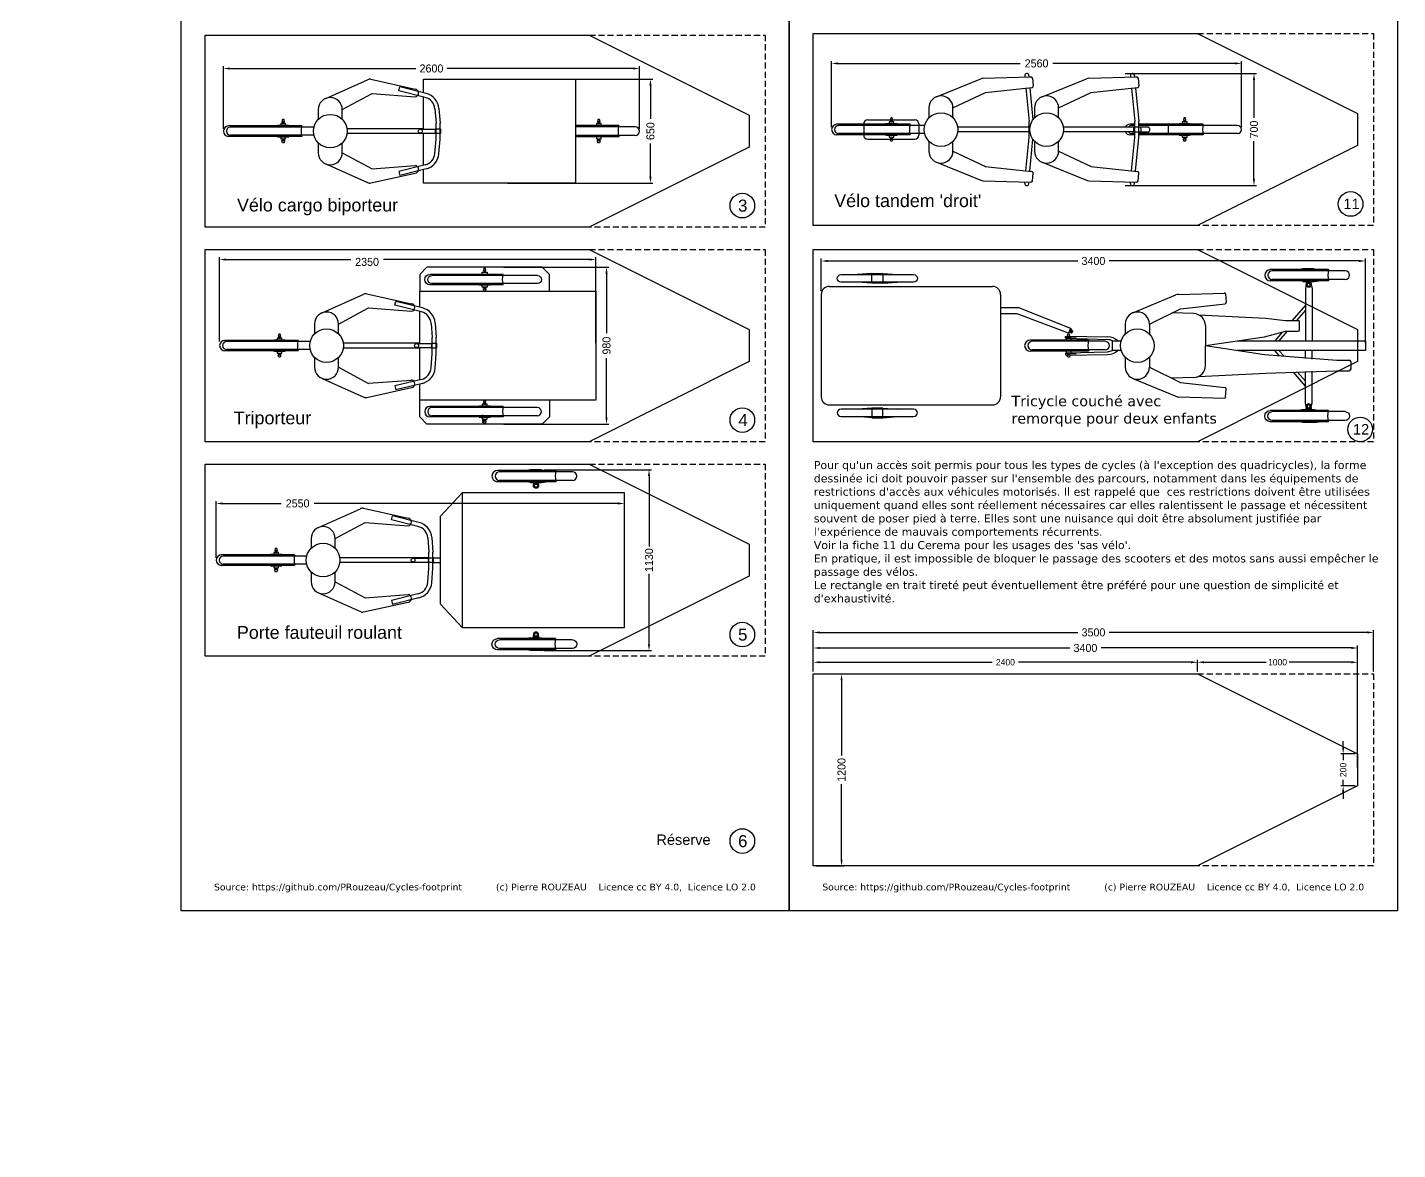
# Model space of a CAD drawing. Extents: x -960 to 7600, y -1493 to 12166.
# Drawn here: x -960 to 7600, y -1493 to 5518 of the extents above; entities that cross this region are included whole.
import ezdxf

# ---------------------------------------------------------------- set-up
doc = ezdxf.new("R2010")
doc.units = 0
doc.linetypes.add('DASHED', pattern=[19.05, 12.7, -6.35])
doc.layers.get('0').update_dxf_attribs({"linetype": 'CONTINUOUS'})
doc.layers.get('DEFPOINTS').update_dxf_attribs({"linetype": 'CONTINUOUS'})
doc.layers.add('COTES', color=1, linetype='CONTINUOUS')
doc.layers.add('TEXTE_FRANÇAIS', color=7, linetype='CONTINUOUS')
doc.dimstyles.new('ISO-25', dxfattribs={"dimtxt": 2.5, "dimasz": 2.5, "dimexe": 1.25, "dimexo": 0.625, "dimtad": 1, "dimtxsty": 'STANDARD', "dimcen": 2.5, "dimazin": 3, "dimtfac": 1, "dimtmove": 0, "dimatfit": 3})

# ---------------------------------------------------------------- blocks, each defined once
blk = doc.blocks.new('*D16')
at = {"layer": 'COTES', "color": 0}
for p, q in [((2017.2, 4020.1), (2673.2, 4020.1)), ((2658.2, 3980.1), (2658.2, 3607.5)), ((2658.2, 3079.9), (2658.2, 3452.5)), ((2017.2, 3039.9), (2673.2, 3039.9))]:
    blk.add_line(p, q, dxfattribs=at)
for points in [[(2664.9, 3980.1), (2651.6, 3980.1), (2658.2, 4020.1)], [(2651.6, 3079.9), (2664.9, 3079.9), (2658.2, 3039.9)]]:
    blk.add_solid(points, dxfattribs=at)
at = {"layer": 'DEFPOINTS', "color": 0}
for p in [(2002.2, 4020.1), (2658.2, 4020.1), (2002.2, 3039.9)]:
    blk.add_point(p, dxfattribs=at)
at = {"layer": 'COTES', "color": 0, "insert": (2658.2, 3530), "char_height": 50, "attachment_point": 5, "rotation": 90}
blk.add_mtext('980', dxfattribs=at)
blk = doc.blocks.new('*D19')
at = {"layer": 'COTES', "color": 0}
for p, q in [((264.6, 4885), (264.6, 5276.3)), ((304.6, 5261.3), (1466.2, 5261.3)), ((2824.6, 5261.3), (1662.9, 5261.3)), ((2864.6, 4885), (2864.6, 5276.3))]:
    blk.add_line(p, q, dxfattribs=at)
for points in [[(304.6, 5267.9), (304.6, 5254.6), (264.6, 5261.3)], [(2824.6, 5254.6), (2824.6, 5267.9), (2864.6, 5261.3)]]:
    blk.add_solid(points, dxfattribs=at)
at = {"layer": 'DEFPOINTS', "color": 0}
for p in [(2864.6, 5261.3), (264.6, 4870), (2864.6, 4870)]:
    blk.add_point(p, dxfattribs=at)
at = {"layer": 'COTES', "color": 0, "insert": (1564.6, 5261.3), "char_height": 50, "attachment_point": 5}
blk.add_mtext('2600', dxfattribs=at)
blk = doc.blocks.new('*D20')
at = {"layer": 'COTES', "color": 0}
for p, q in [((2040.4, 5195), (2947.6, 5195)), ((2932.6, 5155), (2932.6, 4947.5)), ((2932.6, 4585), (2932.6, 4792.5)), ((2040.4, 4545), (2947.6, 4545))]:
    blk.add_line(p, q, dxfattribs=at)
for points in [[(2939.3, 5155), (2925.9, 5155), (2932.6, 5195)], [(2925.9, 4585), (2939.3, 4585), (2932.6, 4545)]]:
    blk.add_solid(points, dxfattribs=at)
at = {"layer": 'DEFPOINTS', "color": 0}
for p in [(2025.4, 5195), (2932.6, 5195), (2025.4, 4545)]:
    blk.add_point(p, dxfattribs=at)
at = {"layer": 'COTES', "color": 0, "insert": (2932.6, 4870), "char_height": 50, "attachment_point": 5, "rotation": 90}
blk.add_mtext('650', dxfattribs=at)
blk = doc.blocks.new('ENCOMBREMENT')
blk.add_lwpolyline([(0, 1200), (0, 1200), (2400, 1200), (3400, 700), (3400, 500), (2400, 0), (0, 0), (0, 0)], close=True)
at = {"linetype": 'DASHED', "ltscale": 3}
blk.add_lwpolyline([(0, 0), (0, 1200), (3500, 1200), (3500, 0)], close=True, dxfattribs=at)
blk = doc.blocks.new('*D28')
at = {"layer": 'COTES', "color": 0}
for p, q in [((4000, 3869.9), (4000, 4073.8)), ((4040, 4058.8), (5601.6, 4058.8)), ((7359.8, 4058.8), (5798.2, 4058.8)), ((7399.8, 3545), (7399.8, 4073.8))]:
    blk.add_line(p, q, dxfattribs=at)
for points in [[(4040, 4065.5), (4040, 4052.2), (4000, 4058.8)], [(7359.8, 4052.2), (7359.8, 4065.5), (7399.8, 4058.8)]]:
    blk.add_solid(points, dxfattribs=at)
at = {"layer": 'DEFPOINTS', "color": 0}
for p in [(7399.8, 4058.8), (4000, 3854.9), (7399.8, 3530)]:
    blk.add_point(p, dxfattribs=at)
at = {"layer": 'COTES', "color": 0, "insert": (5699.9, 4058.8), "char_height": 50, "attachment_point": 5}
blk.add_mtext('3400', dxfattribs=at)
blk = doc.blocks.new('ROUE_REMORQUE_500X50')
for p, q in [((-459.5, -3103.4), (-912.5, -3103.4)), ((-912.5, -3150.4), (-459.5, -3150.4)), ((-721, -3096.9), (-812.1, -3103.4)), ((-721, -3156.9), (-812.1, -3150.4)), ((-651, -3096.9), (-559.9, -3103.4)), ((-651, -3156.9), (-559.9, -3150.4))]:
    blk.add_line(p, q)
blk.add_lwpolyline([(-721, -3096.9), (-721, -3156.9), (-651, -3156.9), (-651, -3096.9)], close=True)
for centre, start, end in [((-912.5, -3126.9), 90, 270), ((-459.5, -3126.9), 270, 90)]:
    blk.add_arc(centre, 23.5, start, end)
blk = doc.blocks.new('REMORQUE_ENFANTS')
for p, q in [((-1150, 370), (-130, 370)), ((-1200, 320), (-1200, -320)), ((-80, 320), (-80, -320)), ((346.3, 90), (373.7, 90)), ((360, 104.2), (360, 75.8)), ((-1150, -370), (-130, -370))]:
    blk.add_line(p, q)
blk.add_lwpolyline([(-80, 239.1), (32.2, 239.1), (356.2, 109.3), (344.7, 77.1), (22.6, 199.1), (-80, 199.1)])
blk.add_circle((360, 90), 10)
for centre, start, end in [((-1150, 320), 90, 180), ((-130, 320), 0, 90), ((-1150, -320), 180, 270), ((-130, -320), 270, 0)]:
    blk.add_arc(centre, 50, start, end)
at = {"xscale": -1, "rotation": 180}
blk.add_blockref('ROUE_REMORQUE_500X50', (-164, -2706.9), dxfattribs=at)
blk.add_blockref('ROUE_REMORQUE_500X50', (-164, 2706.9))
blk = doc.blocks.new('*D34')
at = {"layer": 'COTES', "color": 0}
for p, q in [((3950, 1494.4), (3950, 1566.9)), ((3990, 1551.9), (5068.3, 1551.9)), ((6310, 1551.9), (5231.7, 1551.9)), ((6350, 1494.4), (6350, 1566.9))]:
    blk.add_line(p, q, dxfattribs=at)
for points in [[(3990, 1558.5), (3990, 1545.2), (3950, 1551.9)], [(6310, 1545.2), (6310, 1558.5), (6350, 1551.9)]]:
    blk.add_solid(points, dxfattribs=at)
at = {"layer": 'DEFPOINTS', "color": 0}
for p in [(6350, 1551.9), (3950, 1479.4), (6350, 1479.4)]:
    blk.add_point(p, dxfattribs=at)
at = {"layer": 'COTES', "color": 0, "insert": (5150, 1551.9), "char_height": 40, "attachment_point": 5}
blk.add_mtext('2400', dxfattribs=at)
blk = doc.blocks.new('*D35')
at = {"layer": 'COTES', "color": 0}
for p, q in [((3965, 1479.4), (4141.4, 1479.4)), ((4126.4, 1439.4), (4126.4, 969.4)), ((4126.4, 319.4), (4126.4, 789.4)), ((3965, 279.4), (4141.4, 279.4))]:
    blk.add_line(p, q, dxfattribs=at)
for points in [[(4133, 1439.4), (4119.7, 1439.4), (4126.4, 1479.4)], [(4119.7, 319.4), (4133, 319.4), (4126.4, 279.4)]]:
    blk.add_solid(points, dxfattribs=at)
at = {"layer": 'DEFPOINTS', "color": 0}
for p in [(3950, 1479.4), (4126.4, 1479.4), (3950, 279.4)]:
    blk.add_point(p, dxfattribs=at)
at = {"layer": 'COTES', "color": 0, "insert": (4126.4, 879.4), "char_height": 50, "attachment_point": 5, "rotation": 90}
blk.add_mtext('1200', dxfattribs=at)
blk = doc.blocks.new('*D36')
at = {"layer": 'COTES', "color": 0}
for p, q in [((6350, 1494.4), (6350, 1566.9)), ((6390, 1551.9), (6778.3, 1551.9)), ((7310, 1551.9), (6921.7, 1551.9)), ((7350, 894.4), (7350, 1566.9))]:
    blk.add_line(p, q, dxfattribs=at)
for points in [[(6390, 1558.5), (6390, 1545.2), (6350, 1551.9)], [(7310, 1545.2), (7310, 1558.5), (7350, 1551.9)]]:
    blk.add_solid(points, dxfattribs=at)
at = {"layer": 'DEFPOINTS', "color": 0}
for p in [(7350, 1551.9), (6350, 1479.4), (7350, 879.4)]:
    blk.add_point(p, dxfattribs=at)
at = {"layer": 'COTES', "color": 0, "insert": (6850, 1551.9), "char_height": 40, "attachment_point": 5}
blk.add_mtext('1000', dxfattribs=at)
blk = doc.blocks.new('*D37')
at = {"layer": 'COTES', "color": 0}
for p, q in [((7259.9, 1019.4), (7259.9, 1059.4)), ((7335, 979.4), (7244.9, 979.4)), ((7259.9, 979.4), (7259.9, 941.1)), ((7335, 779.4), (7244.9, 779.4)), ((7259.9, 779.4), (7259.9, 817.7)), ((7259.9, 739.4), (7259.9, 699.4))]:
    blk.add_line(p, q, dxfattribs=at)
for points in [[(7253.2, 1019.4), (7266.5, 1019.4), (7259.9, 979.4)], [(7266.5, 739.4), (7253.2, 739.4), (7259.9, 779.4)]]:
    blk.add_solid(points, dxfattribs=at)
at = {"layer": 'DEFPOINTS', "color": 0}
for p in [(7259.9, 979.4), (7350, 979.4), (7350, 779.4)]:
    blk.add_point(p, dxfattribs=at)
at = {"layer": 'COTES', "color": 0, "insert": (7259.9, 879.4), "char_height": 40, "attachment_point": 5, "rotation": 90}
blk.add_mtext('200', dxfattribs=at)
blk = doc.blocks.new('*D38')
at = {"layer": 'COTES', "color": 0}
for p, q in [((241.4, 3555), (241.4, 4082.9)), ((281.4, 4067.9), (1059.8, 4067.9)), ((2551.4, 4067.9), (1264.8, 4067.9)), ((2591.4, 3545), (2591.4, 4082.9))]:
    blk.add_line(p, q, dxfattribs=at)
for points in [[(281.4, 4074.6), (281.4, 4061.2), (241.4, 4067.9)], [(2551.4, 4061.2), (2551.4, 4074.6), (2591.4, 4067.9)]]:
    blk.add_solid(points, dxfattribs=at)
at = {"layer": 'DEFPOINTS', "color": 0}
for p in [(2591.4, 4067.9), (241.4, 3540), (2591.4, 3530)]:
    blk.add_point(p, dxfattribs=at)
at = {"layer": 'COTES', "color": 0, "insert": (1162.3, 4052.9), "char_height": 50, "attachment_point": 5}
blk.add_mtext('2350', dxfattribs=at)
blk = doc.blocks.new('*D46')
at = {"layer": 'COTES', "color": 0}
for p, q in [((220, 2205), (220, 2559)), ((260, 2544), (625.9, 2544)), ((2730, 2544), (830.9, 2544)), ((2770, 2186.1), (2770, 2559))]:
    blk.add_line(p, q, dxfattribs=at)
for points in [[(260, 2550.6), (260, 2537.3), (220, 2544)], [(2730, 2537.3), (2730, 2550.6), (2770, 2544)]]:
    blk.add_solid(points, dxfattribs=at)
at = {"layer": 'DEFPOINTS', "color": 0}
for p in [(2770, 2544), (220, 2190), (2770, 2171.1)]:
    blk.add_point(p, dxfattribs=at)
at = {"layer": 'COTES', "color": 0, "insert": (728.4, 2544), "char_height": 50, "attachment_point": 5}
blk.add_mtext('2550', dxfattribs=at)
blk = doc.blocks.new('ROUE_500X55')
for p, q in [((124.5, 33.3), (-240, 33.3)), ((228.1, 25.2), (-228.1, 25.2)), ((124.5, -36.7), (-240, -36.7)), ((228.1, -28.6), (-228.1, -28.6))]:
    blk.add_line(p, q)
for points in [[(15, 33.3), (15, 45.8), (-15, 45.8), (-15, 33.3)], [(-8, 55.8), (8, 55.8), (5, 70.8), (-5, 70.8), (-8, 55.8)], [(-15, -36.7), (-15, -49.2), (15, -49.2), (15, -36.7)], [(-8, -59.2), (8, -59.2), (5, -74.2), (-5, -74.2), (-8, -59.2)]]:
    blk.add_lwpolyline(points)
for points in [[(-5, 55.8), (-5, 45.8), (5, 45.8), (5, 55.8)], [(-5, -59.2), (-5, -49.2), (5, -49.2), (5, -59.2)]]:
    blk.add_lwpolyline(points, close=True)
for centre, radius, start, end in [((-240, -1.7), 35, 90, 270), ((-228.1, -1.7), 26.9, 90, 270), ((268.8, -1.7), 148.5, 166.36632, 193.63368), ((228.1, -1.7), 26.9, 270, 90)]:
    blk.add_arc(centre, radius, start, end)
blk = doc.blocks.new('ROUE_500X55_PIVOT')
for p, q in [((1899.5, 6107.5), (1535, 6107.5)), ((2003.1, 6100), (1546.9, 6100)), ((1740, 6112.5), (1712.6, 6107.5)), ((1810, 6112.5), (1837.4, 6107.5)), ((1899.5, 6037.5), (1535, 6037.5)), ((2003.1, 6045), (1546.9, 6045)), ((1740, 6032.5), (1712.6, 6037.5)), ((1810, 6032.5), (1837.4, 6037.5))]:
    blk.add_line(p, q)
for points in [[(1810, 6107.5), (1810, 6112.5), (1740, 6112.5), (1740, 6107.5)], [(1810, 6107.5), (1810, 6112.5), (1740, 6112.5), (1740, 6107.5)], [(1790, 6107.5), (1760, 6107.5)], [(1790, 6107.5), (1790, 6107.5)], [(1740, 6037.5), (1810, 6037.5)], [(1740, 6037.5), (1740, 6032.5), (1810, 6032.5), (1810, 6037.5)], [(1740, 6037.5), (1740, 6037.5)], [(1760, 6032.5), (1760, 6018.1)], [(1790, 6018.1), (1790, 6032.5)]]:
    blk.add_lwpolyline(points)
for radius in [16, 10]:
    blk.add_circle((1775, 6012.5), radius)
for centre, radius, start, end in [((1535, 6072.5), 35, 90, 270), ((1546.9, 6072.5), 27.5, 90, 270), ((2043.8, 6072.5), 148.5, 166.36632, 193.63368), ((2003.1, 6072.5), 27.5, 270, 90)]:
    blk.add_arc(centre, radius, start, end)
blk = doc.blocks.new('HOMME_COUCHE_2')
for p, q in [((-23.1, 204.5), (245.5, 316.5)), ((261.7, 320), (547.5, 328.8)), ((274.1, 230.5), (553.2, 262)), ((556.8, 321.4), (560.7, 272.5)), ((80, 135), (274.5, 230.6)), ((357.8, 200), (220.1, 203.9)), ((386.5, 193.1), (807.8, 171.5)), ((807.8, 171.5), (928.2, 156.9)), ((-70, 135), (-70, 73.5)), ((80, 135), (80, 73.5)), ((430, 125), (430, 0)), ((800.2, 55.2), (930.3, 89.8)), ((928.2, 156.9), (1008.9, 156.9)), ((930.3, 89.8), (1008.8, 90)), ((1017.8, 99), (1017.8, 148.1)), ((430, 0), (800.2, 55.2)), ((430, -125), (430, 0)), ((430, 0), (800.2, -55.2)), ((-70, -73.5), (-70, -135)), ((80, -73.5), (80, -135)), ((800.2, -55.2), (1250.3, -89.8)), ((80, -135), (274.5, -230.6)), ((807.8, -171.5), (1248.2, -156.9)), ((1248.2, -156.9), (1328.9, -156.9)), ((1250.3, -89.8), (1328.8, -90)), ((1337.8, -99), (1337.8, -148.1)), ((-23.1, -204.5), (245.5, -316.5)), ((357.8, -200), (220.1, -203.9)), ((274.1, -230.5), (553.2, -262)), ((386.5, -193.1), (807.8, -171.5)), ((261.7, -320), (547.5, -328.8)), ((556.8, -321.4), (560.7, -272.5))]:
    blk.add_line(p, q)
blk.add_circle((5, 0), 105)
for centre, radius, start, end in [((262.8, 275), 45, 91.46914, 112.63406), ((547.9, 319.8), 9, 10.02459, 92.49594), ((551.8, 270.9), 9, 278.40498, 10.06527), ((5, 135), 75, 0, 180), ((355, 125), 75, 0.01384, 87.84946), ((1008.8, 147.9), 9, 0, 90), ((1008.8, 99), 9, 270, 0), ((5, -135), 75, 180, 0), ((355, -125), 75, 272.15054, 359.98616), ((1328.8, -99), 9, 0, 90), ((1328.8, -147.9), 9, 270, 0), ((262.8, -275), 45, 247.36594, 268.53086), ((547.9, -319.8), 9, 267.50406, 349.97541), ((551.8, -270.9), 9, 349.93473, 81.59502)]:
    blk.add_arc(centre, radius, start, end)
blk = doc.blocks.new('TRICYCLE__TADPOLE_')
for p, q in [((1754, 253.4), (1671.4, 156.9)), ((1754, 222.6), (1697.7, 156.9)), ((1640.3, 89.9), (1589.1, 30)), ((255, 57.5), (323.2, 57.5)), ((255, 47.5), (255, 57.5)), ((255, 47.5), (323.2, 47.5)), ((262.4, 58.5), (518.3, 55.6)), ((263.2, 46), (517.9, 37.7)), ((1609.3, 84.4), (1562.7, 30)), ((255, -47.5), (323.2, -47.5)), ((255, -47.5), (255, -57.5)), ((255, -57.5), (323.2, -57.5)), ((262.4, -58.5), (518.3, -55.6)), ((263.2, -46), (517.9, -37.7)), ((1590.3, -62.2), (1562.7, -30)), ((1618.5, -64.4), (1589.1, -30)), ((1754, -253.4), (1679, -165.8)), ((1754, -222.6), (1704.6, -164.9))]:
    blk.add_line(p, q)
for points in [[(1759, 380), (1754, 360), (1754, 30)], [(1791, 380), (1796, 360), (1796, 30)], [(603.6, -30), (549.2, -30), (549.2, 30), (603.6, 30)], [(1330.4, 30), (2130, 30), (2130, -30), (1330.4, -30)], [(1754, -80.6), (1754, -30)], [(1796, -83.8), (1796, -30)], [(1759, -380), (1754, -360), (1754, -160.8)], [(1791, -380), (1796, -360), (1796, -159.4)]]:
    blk.add_lwpolyline(points)
for centre, radius, start, end in [((513.8, -48), 85.7, 65.45702, 87.52929), ((513.9, -47.7), 103.4, 48.69239, 87.55101), ((513.8, 48), 85.7, 272.47071, 294.54298), ((513.9, 47.7), 103.4, 272.44899, 311.30761)]:
    blk.add_arc(centre, radius, start, end)
for name, p in [('ROUE_500X55_PIVOT', (0, -5632.5)), ('HOMME_COUCHE_2', (699.3, 0)), ('ROUE_500X55', (275, 1.7))]:
    blk.add_blockref(name, p)
at = {"xscale": -1, "rotation": 180}
blk.add_blockref('ROUE_500X55_PIVOT', (0, 5632.5), dxfattribs=at)
blk = doc.blocks.new('*D61')
at = {"layer": 'COTES', "color": 0}
for p, q in [((3950, 1494.4), (3950, 1656.1)), ((3990, 1641.1), (5551.7, 1641.1)), ((7310, 1641.1), (5748.3, 1641.1)), ((7350, 994.4), (7350, 1656.1))]:
    blk.add_line(p, q, dxfattribs=at)
for points in [[(3990, 1647.8), (3990, 1634.4), (3950, 1641.1)], [(7310, 1634.4), (7310, 1647.8), (7350, 1641.1)]]:
    blk.add_solid(points, dxfattribs=at)
at = {"layer": 'DEFPOINTS', "color": 0}
for p in [(7350, 1641.1), (3950, 1479.4), (7350, 979.4)]:
    blk.add_point(p, dxfattribs=at)
at = {"layer": 'COTES', "color": 0, "insert": (5650, 1641.1), "char_height": 50, "attachment_point": 5}
blk.add_mtext('3400', dxfattribs=at)
blk = doc.blocks.new('*D62')
at = {"layer": 'COTES', "color": 0}
for p, q in [((4064.6, 4895), (4064.6, 5307.9)), ((6624.8, 4895), (6624.8, 5307.9)), ((4104.6, 5292.9), (5242.2, 5292.9)), ((6584.8, 5292.9), (5447.2, 5292.9))]:
    blk.add_line(p, q, dxfattribs=at)
for points in [[(4104.6, 5299.6), (4104.6, 5286.3), (4064.6, 5292.9)], [(6584.8, 5286.3), (6584.8, 5299.6), (6624.8, 5292.9)]]:
    blk.add_solid(points, dxfattribs=at)
at = {"layer": 'DEFPOINTS', "color": 0}
for p in [(6624.8, 5292.9), (4064.6, 4880), (6624.8, 4880)]:
    blk.add_point(p, dxfattribs=at)
at = {"layer": 'COTES', "color": 0, "insert": (5344.7, 5292.9), "char_height": 50, "attachment_point": 5}
blk.add_mtext('2560', dxfattribs=at)
blk = doc.blocks.new('*D63')
at = {"layer": 'COTES', "color": 0}
for p, q in [((5897.4, 5230), (6717.9, 5230)), ((6702.9, 5190), (6702.9, 4953.3)), ((6702.9, 4570), (6702.9, 4806.7)), ((5897.4, 4530), (6717.9, 4530))]:
    blk.add_line(p, q, dxfattribs=at)
for points in [[(6709.5, 5190), (6696.2, 5190), (6702.9, 5230)], [(6696.2, 4570), (6709.5, 4570), (6702.9, 4530)]]:
    blk.add_solid(points, dxfattribs=at)
at = {"layer": 'DEFPOINTS', "color": 0}
for p in [(5882.4, 5230), (6702.9, 5230), (5882.4, 4530)]:
    blk.add_point(p, dxfattribs=at)
at = {"layer": 'COTES', "color": 0, "insert": (6702.9, 4880), "char_height": 50, "attachment_point": 5, "rotation": 90}
blk.add_mtext('700', dxfattribs=at)
blk = doc.blocks.new('*D65')
at = {"layer": 'COTES', "color": 0}
for p, q in [((3950, 1594.4), (3950, 1753.2)), ((3990, 1738.2), (5601.7, 1738.2)), ((7410, 1738.2), (5798.3, 1738.2)), ((7450, 1494.4), (7450, 1753.2))]:
    blk.add_line(p, q, dxfattribs=at)
for points in [[(3990, 1744.9), (3990, 1731.6), (3950, 1738.2)], [(7410, 1731.6), (7410, 1744.9), (7450, 1738.2)]]:
    blk.add_solid(points, dxfattribs=at)
at = {"layer": 'DEFPOINTS', "color": 0}
for p in [(7450, 1738.2), (3950, 1579.4), (7450, 1479.4)]:
    blk.add_point(p, dxfattribs=at)
at = {"layer": 'COTES', "color": 0, "insert": (5700, 1738.2), "char_height": 50, "attachment_point": 5}
blk.add_mtext('3500', dxfattribs=at)
blk = doc.blocks.new('PORTE-BAGAGE')
for p, q in [((-345.3, 35), (-345.3, -35)), ((-320.3, 60), (-25, 60)), ((0, 35), (0, -35)), ((-320.3, -60), (-25, -60))]:
    blk.add_line(p, q)
for centre, start, end in [((-320.3, 35), 90, 180), ((-25, 35), 0, 90), ((-320.3, -35), 180, 270), ((-25, -35), 270, 0)]:
    blk.add_arc(centre, 25, start, end)
blk = doc.blocks.new('HOMME_DESSUS')
for p, q in [((76.9, 204.5), (353.5, 316.5)), ((369.7, 320), (667.5, 328.8)), ((382.1, 230.5), (673.2, 262)), ((676.8, 321.4), (680.7, 272.5)), ((180, 135), (382.5, 230.6)), ((30, 135), (30, 73.5)), ((180, 73.5), (180, 135)), ((30, -73.5), (30, -135)), ((180, -135), (180, -73.5)), ((180, -135), (382.5, -230.6)), ((76.9, -204.5), (353.5, -316.5)), ((382.1, -230.5), (673.2, -262)), ((369.7, -320), (667.5, -328.8)), ((676.8, -321.4), (680.7, -272.5))]:
    blk.add_line(p, q)
blk.add_circle((105, 0), 105)
for centre, radius, start, end in [((370.8, 275), 45, 91.46914, 112.63406), ((667.9, 319.8), 9, 10.02459, 92.49594), ((671.8, 270.9), 9, 278.40498, 10.06527), ((105, 135), 75, 0, 180), ((105, -135), 75, 180, 0), ((370.8, -275), 45, 247.36594, 268.53086), ((667.9, -319.8), 9, 267.50406, 349.97541), ((671.8, -270.9), 9, 349.93473, 81.59502)]:
    blk.add_arc(centre, radius, start, end)
blk = doc.blocks.new('TANDEM_DROIT')
for p, q in [((1206.5, 336.4), (1207.3, 327.7)), ((1213.8, 258), (1233.3, 50)), ((1231.4, 338.6), (1232.4, 328.5)), ((1238.7, 260.7), (1257.3, 61.1)), ((1866.5, 336.4), (1867.3, 327.7)), ((1873.8, 258), (1893.3, 50)), ((1891.4, 338.6), (1892.4, 328.5)), ((1898.7, 260.7), (1918.4, 50)), ((489.6, 32.6), (32.6, 32.6)), ((580.7, 25), (43.6, 25)), ((1238.8, 15), (786.6, 15)), ((1233.3, -50), (1233.3, 50)), ((1887.2, 15), (1446.6, 15)), ((1893.3, 32.6), (1863.7, 32.6)), ((1893.3, 25), (1874.8, 25)), ((1893.3, -50), (1893.3, 50)), ((1918.4, -50), (1918.4, 50)), ((2320.8, 32.6), (1918.4, 32.6)), ((2535.2, 25), (1918.4, 25)), ((2105, -25), (2105, 25)), ((489.6, -32.6), (32.6, -32.6)), ((580.7, -25), (43.6, -25)), ((1238.8, -15), (786.6, -15)), ((1213.8, -258), (1233.3, -50)), ((1238.7, -260.7), (1257.3, -61.1)), ((1887.2, -15), (1446.6, -15)), ((1893.3, -32.6), (1863.7, -32.6)), ((1873.8, -258), (1893.3, -50)), ((1893.3, -25), (1874.8, -25)), ((1898.7, -260.7), (1918.4, -50)), ((2535.2, -25), (1918.4, -25)), ((2320.8, -32.6), (1918.4, -32.6)), ((1206.5, -336.4), (1207.3, -327.7)), ((1231.4, -338.6), (1232.4, -328.5)), ((1866.5, -336.4), (1867.3, -327.7)), ((1891.4, -338.6), (1892.4, -328.5))]:
    blk.add_line(p, q)
for points in [[(408.8, 32.6), (408.8, 35), (338.8, 35), (338.8, 32.6)], [(388.8, 35), (388.8, 47.5), (358.8, 47.5), (358.8, 35)], [(365.8, 57.5), (381.8, 57.5), (378.8, 72.5), (368.8, 72.5), (365.8, 57.5)], [(1978.4, -17), (1887.2, -17), (1887.2, 17), (1978.4, 17)], [(2240, 32.6), (2240, 35), (2170, 35), (2170, 32.6)], [(2220, 35), (2220, 47.5), (2190, 47.5), (2190, 35)], [(2197, 57.5), (2213, 57.5), (2210, 72.5), (2200, 72.5), (2197, 57.5)], [(338.8, -32.6), (338.8, -35), (408.8, -35), (408.8, -32.6)], [(358.8, -35), (358.8, -47.5), (388.8, -47.5), (388.8, -35)], [(365.8, -57.5), (381.8, -57.5), (378.8, -72.5), (368.8, -72.5), (365.8, -57.5)], [(2170, -32.6), (2170, -35), (2240, -35), (2240, -32.6)], [(2190, -35), (2190, -47.5), (2220, -47.5), (2220, -35)], [(2197, -57.5), (2213, -57.5), (2210, -72.5), (2200, -72.5), (2197, -57.5)]]:
    blk.add_lwpolyline(points)
for points in [[(368.8, 57.5), (368.8, 47.5), (378.8, 47.5), (378.8, 57.5)], [(2200, 57.5), (2200, 47.5), (2210, 47.5), (2210, 57.5)], [(368.8, -57.5), (368.8, -47.5), (378.8, -47.5), (378.8, -57.5)], [(2200, -57.5), (2200, -47.5), (2210, -47.5), (2210, -57.5)]]:
    blk.add_lwpolyline(points, close=True)
for centre, radius, start, end in [((1219, 337.5), 12.5, 5, 185), ((1879, 337.5), 12.5, 5, 185), ((32.6, 0), 32.6, 90, 270), ((43.6, 0), 25, 90, 270), ((623.9, 0), 138.1, 166.36632, 193.63368), ((1863.7, 0), 32.6, 90, 152.56679), ((1874.8, 0), 25, 90, 143.1301), ((1913.3, 0), 20.4, 303.59917, 56.40083), ((1967.1, 0), 20.4, 303.59917, 56.40083), ((2455, 0), 138.1, 166.36632, 193.63368), ((2535.2, 0), 25, 270, 90), ((1863.7, 0), 32.6, 207.43321, 270), ((1874.8, 0), 25, 216.8699, 270), ((1219, -337.5), 12.5, 175, 355), ((1879, -337.5), 12.5, 175, 355)]:
    blk.add_arc(centre, radius, start, end)
for name, p in [('HOMME_DESSUS', (577.7, 0)), ('HOMME_DESSUS', (1237.7, 0)), ('PORTE-BAGAGE', (545.3, 0))]:
    blk.add_blockref(name, p)
blk = doc.blocks.new('GUIDON_PORTEUR')
for p, q in [((-214.7, 251.9), (-208.6, 276.6)), ((-43.6, 235.7), (-208.6, 276.6)), ((-49.7, 210.9), (-214.7, 251.9)), ((11, 138.9), (18.3, 50)), ((36.3, 141.5), (43.4, 50)), ((-80, 12.5), (15.6, 12.5)), ((18.3, -50), (18.3, 50)), ((43.4, -50), (43.4, 50)), ((-80, -12.5), (15.6, -12.5)), ((11, -138.9), (18.3, -50)), ((36.3, -141.5), (43.4, -50)), ((-49.7, -210.9), (-214.7, -251.9)), ((-214.7, -251.9), (-208.6, -276.6)), ((-43.6, -235.7), (-208.6, -276.6))]:
    blk.add_line(p, q)
blk.add_lwpolyline([(15.6, -15), (15.6, 15), (45.6, 15), (45.6, -15)], close=True)
blk.add_circle((-80, 0), 12.5)
for centre, radius, start, end in [((-68.8, 133.2), 80, 3.91137, 76.13419), ((-68.8, 133.2), 105.5, 4.50409, 76.13419), ((-68.8, -133.2), 80, 283.86581, 356.08863), ((-68.8, -133.2), 105.5, 283.86581, 355.49591)]:
    blk.add_arc(centre, radius, start, end)
blk = doc.blocks.new('HOMME_DPORTEUR_VUE_DESSUS')
for p, q in [((639.6, 1404.5), (901.2, 1521.5)), ((920.2, 1523.7), (1198.9, 1462.1)), ((742.7, 1335), (930.2, 1435.6)), ((929.8, 1435.5), (1198.3, 1414.7)), ((592.7, 1335), (592.7, 1273.5)), ((742.7, 1273.5), (742.7, 1335)), ((592.7, 1126.5), (592.7, 1065)), ((742.7, 1065), (742.7, 1126.5)), ((742.7, 1065), (930.2, 964.4)), ((639.6, 995.5), (901.2, 878.5)), ((929.8, 964.5), (1198.3, 985.3)), ((920.2, 876.3), (1198.9, 937.9))]:
    blk.add_line(p, q)
blk.add_circle((667.7, 1200), 105)
for centre, radius, start, end in [((913.8, 1495.1), 29.3, 77.35718, 115.48956), ((1195.9, 1438.4), 23.9, 275.81077, 84.04951), ((667.7, 1335), 75, 0, 180), ((667.7, 1065), 75, 180, 0), ((1195.9, 961.6), 23.9, 275.95049, 84.18923), ((913.8, 904.9), 29.3, 244.51044, 282.64282)]:
    blk.add_arc(centre, radius, start, end)
blk = doc.blocks.new('CARGO_BIPORTEUR')
for p, q in [((489.6, 32.6), (32.6, 32.6)), ((565.7, 25), (43.6, 25)), ((1250, 15), (771.6, 15)), ((2469.5, 35), (2200, 35)), ((2573.1, 26.9), (2200, 26.9)), ((489.6, -32.6), (32.6, -32.6)), ((565.7, -25), (43.6, -25)), ((1250, -15), (771.6, -15)), ((2573.1, -26.9), (2200, -26.9)), ((2469.5, -35), (2200, -35))]:
    blk.add_line(p, q)
for points in [[(1250, 239.8), (1250, 325), (2200, 325), (2200, -325), (1250, -325), (1250, -239.8)], [(1250, 12.5), (1250, 213.5)], [(408.8, 32.6), (408.8, 35), (338.8, 35), (338.8, 32.6)], [(388.8, 35), (388.8, 47.5), (358.8, 47.5), (358.8, 35)], [(365.8, 57.5), (381.8, 57.5), (378.8, 72.5), (368.8, 72.5), (365.8, 57.5)], [(2360, 35), (2360, 47.5), (2330, 47.5), (2330, 35)], [(2337, 57.5), (2353, 57.5), (2350, 72.5), (2340, 72.5), (2337, 57.5)], [(338.8, -32.6), (338.8, -35), (408.8, -35), (408.8, -32.6)], [(358.8, -35), (358.8, -47.5), (388.8, -47.5), (388.8, -35)], [(365.8, -57.5), (381.8, -57.5), (378.8, -72.5), (368.8, -72.5), (365.8, -57.5)], [(1250, -213.5), (1250, -12.5)], [(2330, -35), (2330, -47.5), (2360, -47.5), (2360, -35)], [(2337, -57.5), (2353, -57.5), (2350, -72.5), (2340, -72.5), (2337, -57.5)]]:
    blk.add_lwpolyline(points)
for points in [[(368.8, 57.5), (368.8, 47.5), (378.8, 47.5), (378.8, 57.5)], [(2340, 57.5), (2340, 47.5), (2350, 47.5), (2350, 57.5)], [(368.8, -57.5), (368.8, -47.5), (378.8, -47.5), (378.8, -57.5)], [(2340, -57.5), (2340, -47.5), (2350, -47.5), (2350, -57.5)]]:
    blk.add_lwpolyline(points, close=True)
for centre, radius, start, end in [((32.6, 0), 32.6, 90, 270), ((43.6, 0), 25, 90, 270), ((623.9, 0), 138.1, 166.36632, 193.63368), ((2613.8, 0), 148.5, 166.36632, 193.63368), ((2573.1, 0), 26.9, 270, 90)]:
    blk.add_arc(centre, radius, start, end)
for name, p in [('HOMME_DPORTEUR_VUE_DESSUS', (0, -1200)), ('GUIDON_PORTEUR', (1310, 0))]:
    blk.add_blockref(name, p)
blk = doc.blocks.new('ROUE_700X50')
for p, q in [((470.8, 32.6), (13.7, 32.6)), ((685.2, 25), (24.8, 25)), ((470.8, -32.6), (13.7, -32.6)), ((685.2, -25), (24.8, -25))]:
    blk.add_line(p, q)
for points in [[(390, 32.6), (390, 35), (320, 35), (320, 32.6)], [(370, 35), (370, 47.5), (340, 47.5), (340, 35)], [(347, 57.5), (363, 57.5), (360, 72.5), (350, 72.5), (347, 57.5)], [(320, -32.6), (320, -35), (390, -35), (390, -32.6)], [(340, -35), (340, -47.5), (370, -47.5), (370, -35)], [(347, -57.5), (363, -57.5), (360, -72.5), (350, -72.5), (347, -57.5)]]:
    blk.add_lwpolyline(points)
for points in [[(350, 57.5), (350, 47.5), (360, 47.5), (360, 57.5)], [(350, -57.5), (350, -47.5), (360, -47.5), (360, -57.5)]]:
    blk.add_lwpolyline(points, close=True)
for centre, radius, start, end in [((13.7, 0), 32.6, 90, 270), ((24.8, 0), 25, 90, 270), ((605, 0), 138.1, 166.36632, 193.63368), ((685.2, 0), 25, 270, 90)]:
    blk.add_arc(centre, radius, start, end)
blk = doc.blocks.new('TRIPORTEUR')
for p, q in [((489.6, 32.6), (32.6, 32.6)), ((565.7, 25), (43.6, 25)), ((1250, 15), (771.6, 15)), ((489.6, -32.6), (32.6, -32.6)), ((565.7, -25), (43.6, -25)), ((1250, -15), (771.6, -15)), ((1645, -482.5), (1645, -432.5))]:
    blk.add_line(p, q)
for points in [[(2060.4, 340), (2060.4, 445.1), (2015.4, 490.1), (1295, 490.1), (1250, 445.1), (1250, 340)], [(1250, 239.8), (1250, 340), (2350, 340), (2350, -340), (1250, -340), (1250, -239.8)], [(1250, 12.5), (1250, 213.5)], [(408.8, 32.6), (408.8, 35), (338.8, 35), (338.8, 32.6)], [(388.8, 35), (388.8, 47.5), (358.8, 47.5), (358.8, 35)], [(365.8, 57.5), (381.8, 57.5), (378.8, 72.5), (368.8, 72.5), (365.8, 57.5)], [(338.8, -32.6), (338.8, -35), (408.8, -35), (408.8, -32.6)], [(358.8, -35), (358.8, -47.5), (388.8, -47.5), (388.8, -35)], [(365.8, -57.5), (381.8, -57.5), (378.8, -72.5), (368.8, -72.5), (365.8, -57.5)], [(1250, -213.5), (1250, -12.5)], [(2060.4, -340), (2060.4, -445.1), (2015.4, -490.1), (1295, -490.1), (1250, -445.1), (1250, -340)]]:
    blk.add_lwpolyline(points)
at = {"linetype": 'DASHED', "ltscale": 2}
blk.add_lwpolyline([(2200, 340), (2350, 340), (2350, -340), (2200, -340)], dxfattribs=at)
for points in [[(368.8, 57.5), (368.8, 47.5), (378.8, 47.5), (378.8, 57.5)], [(368.8, -57.5), (368.8, -47.5), (378.8, -47.5), (378.8, -57.5)]]:
    blk.add_lwpolyline(points, close=True)
for centre, radius, start, end in [((32.6, 0), 32.6, 90, 270), ((43.6, 0), 25, 90, 270), ((623.9, 0), 138.1, 166.36632, 193.63368)]:
    blk.add_arc(centre, radius, start, end)
at = {"xscale": -1, "rotation": 180}
blk.add_blockref('ROUE_700X50', (1300.2, 412.5), dxfattribs=at)
for name, p in [('HOMME_DPORTEUR_VUE_DESSUS', (0, -1200)), ('GUIDON_PORTEUR', (1310, 0)), ('ROUE_700X50', (1300.2, -412.5))]:
    blk.add_blockref(name, p)
blk = doc.blocks.new('PORTE_FAUTEUIL')
for p, q in [((1536.3, 410), (1536.3, -430)), ((489.6, 22.6), (32.6, 22.6)), ((565.7, 15), (43.6, 15)), ((1325.6, 5), (771.6, 5)), ((1355.6, 5), (1400, 5)), ((489.6, -42.6), (32.6, -42.6)), ((565.7, -35), (43.6, -35)), ((1325.6, -25), (771.6, -25)), ((1355.6, -25), (1400, -25))]:
    blk.add_line(p, q)
for points in [[(1536.3, -430), (1400, -284.6), (1400, 264.6), (1536.3, 410)], [(408.8, 22.6), (408.8, 25), (338.8, 25), (338.8, 22.6)], [(388.8, 25), (388.8, 37.5), (358.8, 37.5), (358.8, 25)], [(365.8, 47.5), (381.8, 47.5), (378.8, 62.5), (368.8, 62.5), (365.8, 47.5)], [(338.8, -42.6), (338.8, -45), (408.8, -45), (408.8, -42.6)], [(358.8, -45), (358.8, -57.5), (388.8, -57.5), (388.8, -45)], [(365.8, -67.5), (381.8, -67.5), (378.8, -82.5), (368.8, -82.5), (365.8, -67.5)]]:
    blk.add_lwpolyline(points)
for points in [[(1536.3, 410), (1536.3, -430), (2550, -430), (2550, 410)], [(368.8, 47.5), (368.8, 37.5), (378.8, 37.5), (378.8, 47.5)], [(368.8, -67.5), (368.8, -57.5), (378.8, -57.5), (378.8, -67.5)]]:
    blk.add_lwpolyline(points, close=True)
for centre, radius, start, end in [((32.6, -10), 32.6, 90, 270), ((43.6, -10), 25, 90, 270), ((623.9, -10), 138.1, 166.36632, 193.63368)]:
    blk.add_arc(centre, radius, start, end)
for name, p in [('ROUE_500X55_PIVOT', (222.6, -5557.4)), ('HOMME_DPORTEUR_VUE_DESSUS', (0, -1210)), ('GUIDON_PORTEUR', (1310, -10))]:
    blk.add_blockref(name, p)
at = {"xscale": -1, "rotation": 180}
blk.add_blockref('ROUE_500X55_PIVOT', (222.6, 5537.4), dxfattribs=at)
blk = doc.blocks.new('*D74')
at = {"layer": 'COTES', "color": 0}
for p, q in [((2267.6, 2755.1), (2938.5, 2755.1)), ((2923.5, 2715.1), (2923.5, 2275.8)), ((2923.5, 1664.9), (2923.5, 2104.2)), ((2267.6, 1624.9), (2938.5, 1624.9))]:
    blk.add_line(p, q, dxfattribs=at)
for points in [[(2930.2, 2715.1), (2916.9, 2715.1), (2923.5, 2755.1)], [(2916.9, 1664.9), (2930.2, 1664.9), (2923.5, 1624.9)]]:
    blk.add_solid(points, dxfattribs=at)
at = {"layer": 'DEFPOINTS', "color": 0}
for p in [(2252.6, 2755.1), (2923.5, 2755.1), (2252.6, 1624.9)]:
    blk.add_point(p, dxfattribs=at)
at = {"layer": 'COTES', "color": 0, "insert": (2923.5, 2190), "char_height": 50, "attachment_point": 5, "rotation": 90}
blk.add_mtext('1130', dxfattribs=at)
blk = doc.blocks.new('LICENSE')
at = {"char_height": 42, "width": 1679.408, "attachment_point": 1}
for s, insert in [('{\\fVerdana|b0|i0|c0|p0;Source: https://github.com/PRouzeau/Cycles-footprint}', (206.2, 168.7)), ('{\\fVerdana|b0|i0|c0|p0;(c) Pierre ROUZEAU    Licence cc BY 4.0,  Licence LO 2.0}', (1967.5, 168.7))]:
    blk.add_mtext(s, dxfattribs=dict(at, insert=insert))

msp = doc.modelspace()

# ---------------------------------------------------------------- linework, layer by layer
for points in [[(0, 0), (0, 5750), (3800, 5750), (3800, 0)], [(3800, 0), (3800, 5750), (7600, 5750), (7600, 0)]]:
    msp.add_lwpolyline(points, close=True)
for centre, radius in [((3506.5, 4404.9), 77), ((7306.5, 4414.9), 77), ((3506.5, 3064.9), 77), ((7366.3, 3006.5), 77), ((3506.5, 1724.9), 77), ((3506.5, 434.9), 77), ((-959.7, -1492.6), 0)]:
    msp.add_circle(centre, radius)

# ---------------------------------------------------------------- block references
for name, p in [('ENCOMBREMENT', (3950, 4280)), ('ENCOMBREMENT', (150, 4270)), ('TANDEM_DROIT', (4064.6, 4880)), ('CARGO_BIPORTEUR', (264.6, 4870)), ('ENCOMBREMENT', (150, 2930)), ('ENCOMBREMENT', (3950, 2930)), ('TRIPORTEUR', (241.4, 3530)), ('REMORQUE_ENFANTS', (5199.8, 3530)), ('TRICYCLE__TADPOLE_', (5269.8, 3530)), ('ENCOMBREMENT', (150, 1590)), ('PORTE_FAUTEUIL', (220, 2200)), ('ENCOMBREMENT', (3950, 279.4)), ('LICENSE', (0, 0)), ('LICENSE', (3800, 0))]:
    msp.add_blockref(name, p)

# ---------------------------------------------------------------- texts
at = {"width": 114.625, "attachment_point": 1}
for s, insert, char_height in [('{\\fArial|b0|i0|c0|p0;3}', (3480, 4442.3), 75), ('{\\fArial|b0|i0|c0|p0;11}', (7261.8, 4448.3), 65), ('{\\fArial|b0|i0|c0|p0;\\H1.07143x;4}', (3482, 3102.3), 70), ('{\\fArial|b0|i0|c0|p0;12}', (7321.6, 3039.8), 65), ('{\\fArial|b0|i0|c0|p0;\\H1.15385x;5}', (3480, 1762.3), 65), ('{\\fArial|b0|i0|c0|p0;\\H1.15385x;6}', (3480, 472.3), 65)]:
    msp.add_mtext(s, dxfattribs=dict(at, insert=insert, char_height=char_height))
at = {"layer": 'TEXTE_FRANÇAIS', "attachment_point": 1}
for s, insert, char_height, width in [('{\\fArial|b0|i0|c0|p0;Vélo cargo biporteur}', (349.9, 4448.3), 80, 1198.505), ("{\\fArial|b0|i0|c0|p0;Vélo tandem 'droit'}", (4080.7, 4475.7), 80, 1198.505), ('{\\fVerdana|b0|i0|c0|p0;Tricycle couché avec\\Premorque pour deux enfants}', (5188, 3216.6), 65, 1488.018), ('{\\fArial|b0|i0|c0|p0;Triporteur}', (329, 3118.4), 80, 1198.505), ("{\\fVerdana|b0|i0|c0|p0;Pour qu'un accès soit permis pour tous les types de cycles (à l'exception des quadricycles), la forme dessinée ici doit pouvoir passer sur l'ensemble des parcours, notamment dans les équipements de restrictions d'accès aux véhicules motorisés. Il est rappelé que  ces restrictions doivent être utilisées uniquement quand elles sont réellement nécessaires car elles ralentissent le passage et nécessitent souvent de poser pied à terre. Elles sont une nuisance qui doit être absolument justifiée par l'expérience de mauvais comportements récurrents.\\PVoir la fiche 11 du Cerema pour les usages des 'sas vélo'.\\PEn pratique, il est impossible de bloquer le passage des scooters et des motos sans aussi empêcher le passage des vélos.\\PLe rectangle en trait tireté peut éventuellement être préféré pour une question de simplicité et d'exhaustivité.}", (3953, 2809.1), 50, 3525.874), ('{\\fArial|b0|i0|c0|p0;Porte fauteuil roulant}', (349, 1778.4), 80, 1198.505), ('{\\fArial|b0|i0|c0|p0;Réserve}', (2969.9, 476), 65, 714.739)]:
    msp.add_mtext(s, dxfattribs=dict(at, insert=insert, char_height=char_height, width=width))

# ---------------------------------------------------------------- dimensions: what is measured, and where the dimension line sits
at = {"layer": 'COTES'}
for base, p1, p2, override, picture, middle in [((6624.8, 5292.9), (4064.6, 4880), (6624.8, 4880), {"dimtxt": 50, "dimasz": 40, "dimexe": 15, "dimexo": 15, "dimgap": 15, "dimtad": 0, "dimdec": 0, "dimtmove": 2, "dimtfill": 1, "dimtfillclr": 7}, '*D62', (5344.7, 5292.9)), ((2864.6, 5261.3), (264.6, 4870), (2864.6, 4870), {"dimtxt": 50, "dimasz": 40, "dimexe": 15, "dimexo": 15, "dimgap": 15, "dimtad": 0, "dimdec": 0, "dimtmove": 2, "dimtfill": 1, "dimtfillclr": 7}, '*D19', (1564.6, 5261.3)), ((7399.8, 4058.8), (4000, 3854.9), (7399.8, 3530), {"dimtxt": 50, "dimasz": 40, "dimexe": 15, "dimexo": 15, "dimgap": 15, "dimtad": 0, "dimdec": 0, "dimtmove": 2, "dimtfill": 1, "dimtfillclr": 7}, '*D28', (5699.9, 4058.8)), ((7450, 1738.2), (3950, 1579.4), (7450, 1479.4), {"dimtxt": 50, "dimasz": 40, "dimexe": 15, "dimexo": 15, "dimgap": 15, "dimtad": 0, "dimdec": 0, "dimtmove": 2, "dimtfill": 1, "dimtfillclr": 7}, '*D65', (5700, 1738.2)), ((7350, 1641.1), (3950, 1479.4), (7350, 979.4), {"dimtxt": 50, "dimasz": 40, "dimexe": 15, "dimexo": 15, "dimgap": 15, "dimtad": 0, "dimdec": 0, "dimtmove": 2, "dimtfill": 1, "dimtfillclr": 7}, '*D61', (5650, 1641.1)), ((6350, 1551.9), (3950, 1479.4), (6350, 1479.4), {"dimtxt": 40, "dimasz": 40, "dimexe": 15, "dimexo": 15, "dimgap": 15, "dimtad": 0, "dimdec": 0, "dimtmove": 2, "dimtfill": 1, "dimtfillclr": 7}, '*D34', (5150, 1551.9)), ((7350, 1551.9), (6350, 1479.4), (7350, 879.4), {"dimtxt": 40, "dimasz": 40, "dimexe": 15, "dimexo": 15, "dimgap": 15, "dimtad": 0, "dimdec": 0, "dimtmove": 2, "dimtfill": 1, "dimtfillclr": 7}, '*D36', (6850, 1551.9))]:
    dim = msp.add_linear_dim(base=base, p1=p1, p2=p2, dimstyle='ISO-25', override=override, dxfattribs=at)
    dim.commit()
    dim.dimension.update_dxf_attribs({"geometry": picture, "text_midpoint": middle})
for base, p1, p2, override, picture, middle in [((6702.9, 5230), (5882.4, 4530), (5882.4, 5230), {"dimtxt": 50, "dimasz": 40, "dimexe": 15, "dimexo": 15, "dimgap": 15, "dimtad": 0, "dimdec": 0, "dimtmove": 2, "dimtfill": 1, "dimtfillclr": 7}, '*D63', (6702.9, 4880)), ((2932.6, 5195), (2025.4, 4545), (2025.4, 5195), {"dimtxt": 50, "dimasz": 40, "dimexe": 15, "dimexo": 15, "dimgap": 15, "dimtad": 0, "dimdec": 0, "dimtmove": 2, "dimtfill": 1, "dimtfillclr": 7}, '*D20', (2932.6, 4870)), ((2658.2, 4020.1), (2002.2, 3039.9), (2002.2, 4020.1), {"dimtxt": 50, "dimasz": 40, "dimexe": 15, "dimexo": 15, "dimgap": 15, "dimtad": 0, "dimdec": 0, "dimtmove": 2, "dimtfill": 1, "dimtfillclr": 7}, '*D16', (2658.2, 3530)), ((4126.4, 1479.4), (3950, 279.4), (3950, 1479.4), {"dimtxt": 50, "dimasz": 40, "dimexe": 15, "dimexo": 15, "dimgap": 15, "dimtad": 0, "dimdec": 0, "dimtmove": 2, "dimtfill": 1, "dimtfillclr": 7}, '*D35', (4126.4, 879.4)), ((7259.9, 979.4), (7350, 779.4), (7350, 979.4), {"dimtxt": 40, "dimasz": 40, "dimexe": 15, "dimexo": 15, "dimgap": 15, "dimtad": 0, "dimdec": 0, "dimtmove": 2, "dimtfill": 1, "dimtfillclr": 7}, '*D37', (7259.9, 879.4))]:
    dim = msp.add_linear_dim(base=base, p1=p1, p2=p2, angle=90, dimstyle='ISO-25', override=override, dxfattribs=at)
    dim.commit()
    dim.dimension.update_dxf_attribs({"geometry": picture, "text_midpoint": middle})
for base, p1, p2, picture, middle in [((2591.4, 4067.9), (241.4, 3540), (2591.4, 3530), '*D38', (1162.3, 4052.9)), ((2770, 2544), (220, 2190), (2770, 2171.1), '*D46', (728.4, 2544))]:
    dim = msp.add_linear_dim(base=base, p1=p1, p2=p2, dimstyle='ISO-25', override={"dimtxt": 50, "dimasz": 40, "dimexe": 15, "dimexo": 15, "dimgap": 15, "dimtad": 0, "dimdec": 0, "dimtmove": 2, "dimtfill": 1, "dimtfillclr": 7}, dxfattribs=at)
    dim.commit()
    dim.dimension.update_dxf_attribs({"geometry": picture, "text_midpoint": middle, "dimtype": 160})
dim = msp.add_aligned_dim(p1=(2252.6, 1624.9), p2=(2252.6, 2755.1), distance=-670.9, dimstyle='ISO-25', override={"dimtxt": 50, "dimasz": 40, "dimexe": 15, "dimexo": 15, "dimgap": 15, "dimtad": 0, "dimdec": 0, "dimtmove": 2, "dimtfill": 1, "dimtfillclr": 7}, dxfattribs=at)
dim.commit()
dim.dimension.update_dxf_attribs({"geometry": '*D74', "text_midpoint": (2923.5, 2190)})

doc.saveas('drawing.dxf')
